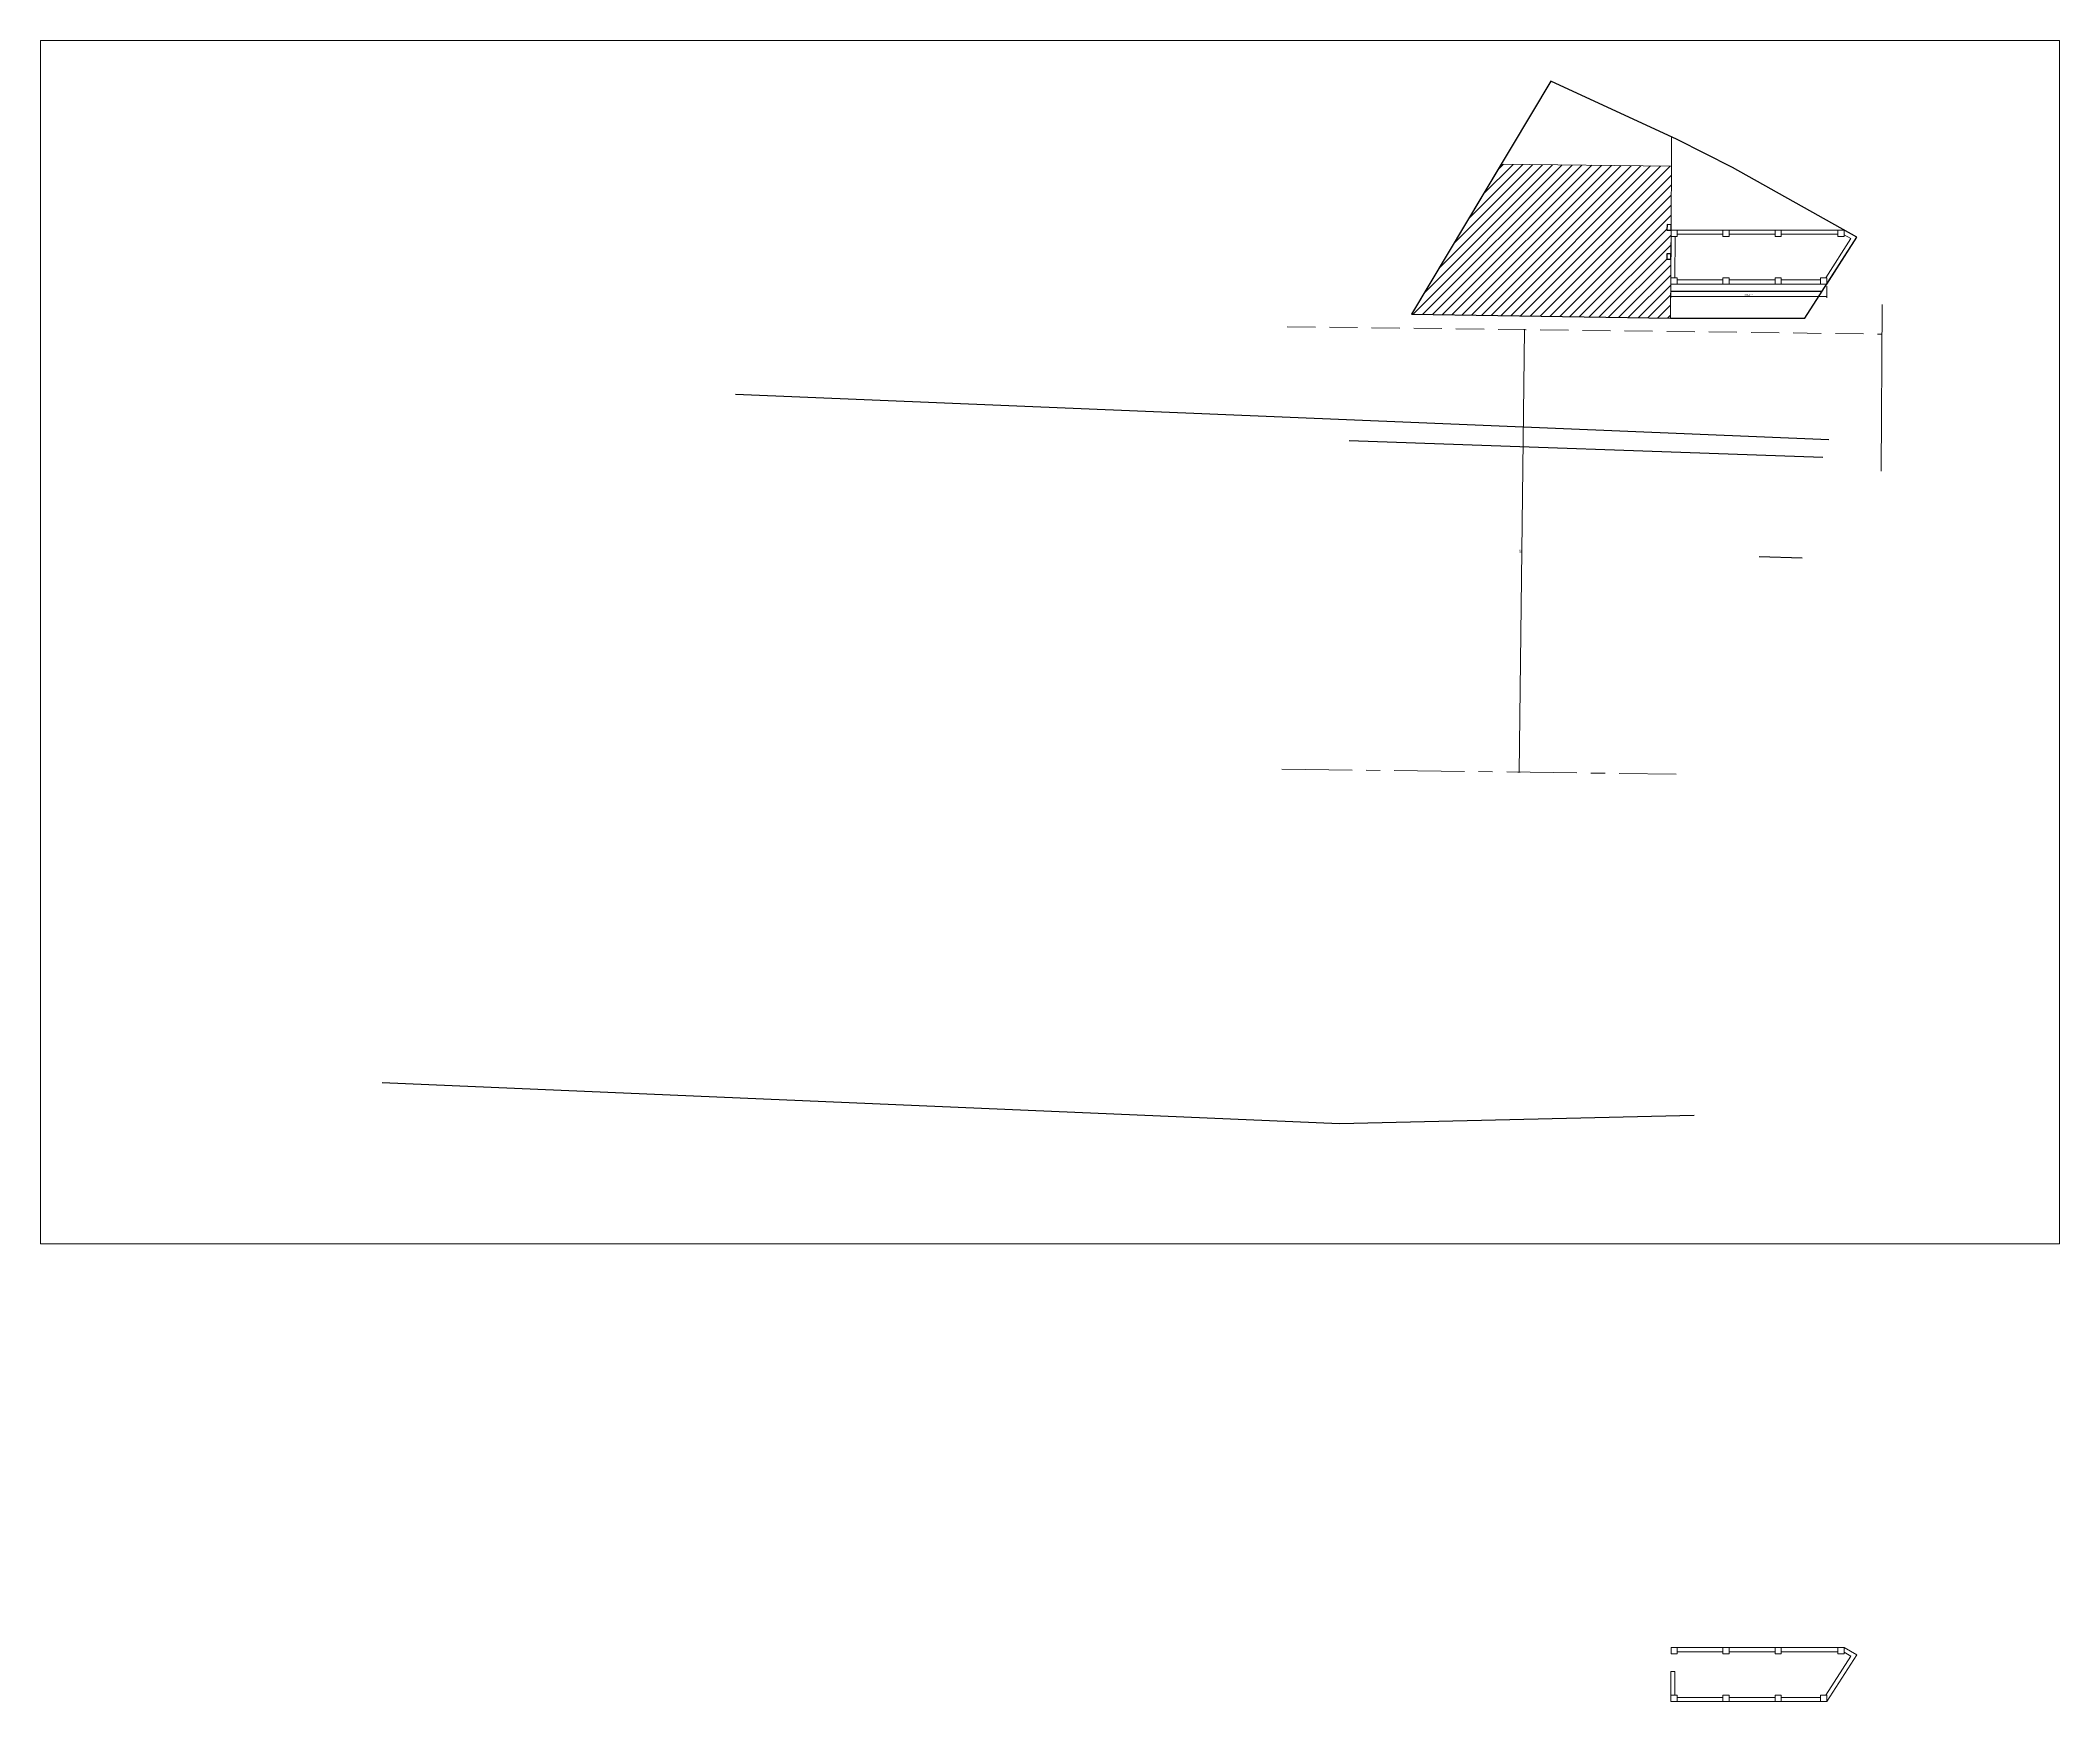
# Model space of a CAD drawing. Header units: inches. Extents: x 4069 to 291496, y -47643 to 12535.
# Drawn here: x 4069 to 8559, y 894 to 4588 of the extents above; entities that cross this region are included whole.
import ezdxf

# ---------------------------------------------------------------- set-up
doc = ezdxf.new("R2010")
doc.units = ezdxf.units.IN
doc.header["$LTSCALE"] = 5
doc.header["$MEASUREMENT"] = 0
doc.linetypes.add('CENTER', pattern=[2, 1.25, -0.25, 0.25, -0.25])
doc.linetypes.add('DASHED2', pattern=[0.375, 0.25, -0.125])
doc.layers.add('A-WALL', color=7, linetype='Continuous', lineweight=9)
doc.layers.add('DOOR', color=62, linetype='Continuous', lineweight=0)
doc.layers.add('dim line', color=7, linetype='Continuous', lineweight=15, true_color=0xfab2b2)
doc.layers.add('WALL', color=7, linetype='Continuous')
doc.styles.get("Standard").update_dxf_attribs({"font": 'arial.ttf'})
doc.dimstyles.new('Standard$0', dxfattribs={"dimtxt": 6, "dimasz": 4, "dimexe": 3, "dimexo": 6, "dimgap": 3, "dimtad": 1, "dimdec": 1, "dimzin": 0, "dimdsep": 46, "dimlunit": 4, "dimtxsty": 'Standard', "dimcen": 0.09, "dimclrd": 6, "dimclre": 6, "dimclrt": 7, "dimadec": 0, "dimazin": 0, "dimtfac": 1, "dimtdec": 1, "dimtix": 1, "dimtofl": 0, "dimtmove": 1, "dimatfit": 3, "dimfxl": 1, "dimtolj": 1, "dimtzin": 0, "dimlwd": 18, "dimlwe": 18, "dimarcsym": 0})

# ---------------------------------------------------------------- blocks, each defined once
blk = doc.blocks.new('oblique')
at = {"color": 0, "lineweight": -2}
blk.add_line((0.25, 0.25), (-0.25, -0.25), dxfattribs=at)
at = {"layer": 'dim line', "lineweight": 9}
for p, q in [((-0.4375, 0), (0.4375, 0)), ((0, 0.4375), (0, -0.4375))]:
    blk.add_line(p, q, dxfattribs=at)
blk = doc.blocks.new('*D31')
at = {"layer": 'A-WALL', "color": 33, "lineweight": 0, "ltscale": 5, "transparency": 16777216}
blk.add_line((7357.3, 2961), (7369.4, 3944.9), dxfattribs=at)
at = {"layer": 'A-WALL', "color": 47, "lineweight": 0, "ltscale": 5, "transparency": 16777216}
for p, q in [((7372.1, 3944.9), (7366.4, 3945)), ((7360, 2961), (7354.3, 2961))]:
    blk.add_line(p, q, dxfattribs=at)
at = {"layer": 'Defpoints', "color": 0, "ltscale": 5, "transparency": 16777216}
for p in [(7369.4, 3944.9), (7377.1, 3944.8), (7365, 2960.9)]:
    blk.add_point(p, dxfattribs=at)
at = {"layer": 'A-WALL', "color": 33, "lineweight": 0, "ltscale": 5, "transparency": 16777216, "xscale": 2, "yscale": 2, "zscale": 2}
for p, rotation in [((7369.4, 3944.9), 89.29419504651034), ((7357.3, 2961), 269.2941950465104)]:
    blk.add_blockref('oblique', p, dxfattribs=dict(at, rotation=rotation))
at = {"layer": 'A-WALL', "color": 7, "ltscale": 5, "transparency": 16777216, "insert": (7360.6, 3453), "char_height": 4.5, "attachment_point": 5, "rotation": 89.2942}
blk.add_mtext("\\A1;82'", dxfattribs=at)
blk = doc.blocks.new('_OBLIQUE')
at = {"color": 0, "linetype": 'ByBlock'}
blk.add_line((-0.5, -0.5), (0.5, 0.5), dxfattribs=at)
blk = doc.blocks.new('*D32')
at = {"layer": 'A-WALL', "color": 47, "lineweight": 0, "ltscale": 5, "transparency": 16777216}
for p, q in [((7694.6, 4041.4), (7694.6, 4015.4)), ((8041.7, 4041.4), (8041.7, 4015.4))]:
    blk.add_line(p, q, dxfattribs=at)
at = {"layer": 'A-WALL', "color": 33, "lineweight": 0, "ltscale": 5, "transparency": 16777216}
blk.add_line((7694.6, 4018.4), (8041.7, 4018.4), dxfattribs=at)
at = {"layer": 'Defpoints', "color": 0, "ltscale": 5, "transparency": 16777216}
for p in [(7694.6, 4046.4), (8041.7, 4046.4), (8041.7, 4018.4)]:
    blk.add_point(p, dxfattribs=at)
at = {"layer": 'A-WALL', "color": 33, "lineweight": 0, "ltscale": 5, "transparency": 16777216, "xscale": 2, "yscale": 2, "zscale": 2, "rotation": 180}
blk.add_blockref('oblique', (7694.6, 4018.4), dxfattribs=at)
at = {"layer": 'A-WALL', "color": 33, "lineweight": 0, "ltscale": 5, "transparency": 16777216, "xscale": 2, "yscale": 2, "zscale": 2}
blk.add_blockref('oblique', (8041.7, 4018.4), dxfattribs=at)
at = {"layer": 'A-WALL', "color": 7, "ltscale": 5, "transparency": 16777216, "insert": (7868.1, 4021.2), "char_height": 4.5, "attachment_point": 5}
blk.add_mtext('\\A1;28\'-11"', dxfattribs=at)

msp = doc.modelspace()

# ---------------------------------------------------------------- hatches: boundary and pattern name
at = {"layer": 'A-WALL', "ltscale": 5}
h = msp.add_hatch(dxfattribs=at)
h.set_pattern_fill('ANSI31', color=256, scale=125)
h.set_pattern_definition([(45, (-91179.472, 20671.61), (-11.0485435, 11.0485435), [])])
h.paths.add_polyline_path([(7695.33391, 4166.42115), (7686.33446, 4166.53526), (7686.41281, 4178.53523), (7695.41226, 4178.42112), (7696.26106, 4308.4208), (7317.78574, 4312.91951), (7118.11908, 3979.0719), (7694.05422, 3970.42801), (7694.55043, 4046.42626), (7694.55043, 4060.42626), (7694.64184, 4060.42626), (7694.90951, 4101.4213), (7685.91006, 4101.53542), (7685.98841, 4113.53539), (7694.98786, 4113.42127)])

# ---------------------------------------------------------------- linework, layer by layer
for p, q in [((7428.2446, 4497.60948, -58.16904), (7118.11908, 3979.0719, -58.16904)), ((7708.72293, 4367.75881, -58.16904), (7428.2446, 4497.60948, -58.16904)), ((7832.08802, 4305.82898, -58.16904), (7708.72293, 4367.75881, -58.16904)), ((8108.1819, 4150.76038, -58.16904), (7832.08802, 4305.82898, -58.16904)), ((7993.22691, 3970.42801, -58.16904), (8108.1819, 4150.76038, -58.16904)), ((7694.05422, 4030.42801, -58.16904), (8031.47462, 4030.42801, -58.16904)), ((7118.11908, 3979.0719, -58.16904), (7694.05422, 3970.42801, -58.16904)), ((7694.05422, 3970.42801, -58.16904), (7993.22691, 3970.42801, -58.16904)), ((5614.77255, 3801.32357, -5.60998), (8045.97898, 3700.58536, -56.63361)), ((8032.76379, 3660.77683, -55.88558), (6979.45224, 3698.0915, -59.35014)), ((7986.82578, 3437.09349, -65.96432), (7891.09027, 3439.59799, -65.57061)), ((6958.23021, 2178.85578, 1.516), (4828.94479, 2270.26581, 1.516)), ((7746.4555, 2197.19925, 1.516), (6958.23021, 2178.85578, 1.516))]:
    msp.add_line(p, q)
for p, q in [((7696.26106, 4308.4208), (7696.68488, 4373.33197)), ((7694.98786, 4113.42127), (7695.33391, 4152.42115)), ((7695.33391, 4166.42115), (8080.29849, 4166.42115)), ((7157.80106, 4046.42115), (7158.39913, 4046.42115)), ((7694.5504, 4046.42115), (8041.66963, 4046.42115)), ((8165.002, 4000.68342), (8162.92945, 3630.4805)), ((7695.33391, 1014.11932), (8080.29849, 1014.11932)), ((7694.98786, 961.11945), (7703.98805, 961.11945)), ((7694.5504, 894.11932), (8041.66963, 894.11932))]:
    msp.add_line(p, q, dxfattribs=at)
at = {"layer": 'A-WALL', "linetype": 'DASHED2', "ltscale": 50}
msp.add_line((6842.03445, 3951.41961), (8164.63498, 3935.12617), dxfattribs=at)
at = {"layer": 'A-WALL', "linetype": 'CENTER', "ltscale": 25}
msp.add_line((6829.91323, 2967.49427), (7706.70402, 2956.69287), dxfattribs=at)
at = {"layer": 'A-WALL', "ltscale": 5}
for points in [[(8108.1819, 4150.76038), (8080.29849, 4166.42115), (7695.33391, 4166.42115), (7694.5504, 4046.42115), (8041.66963, 4046.42115)], [(7695.33391, 4166.42115), (7709.33391, 4166.42115), (7709.33391, 4152.42115), (7695.33391, 4152.42115)], [(7810.55043, 4166.42115), (7824.55043, 4166.42115), (7824.55043, 4152.42115), (7810.55043, 4152.42115)], [(7926.55043, 4166.42115), (7940.55043, 4166.42115), (7940.55043, 4152.42115), (7926.55043, 4152.42115)], [(8066.29849, 4166.42115), (8080.29849, 4166.42115), (8080.29849, 4152.42115), (8066.29849, 4152.42115)], [(7810.55043, 4060.42626), (7824.55043, 4060.42626), (7824.55043, 4046.42626), (7810.55043, 4046.42626)], [(7926.55043, 4060.42626), (7940.55043, 4060.42626), (7940.55043, 4046.42626), (7926.55043, 4046.42626)], [(8027.67289, 4060.42626), (8041.67289, 4060.42626), (8041.67289, 4046.42626), (8027.67289, 4046.42626)], [(7695.33391, 1014.11932), (7709.33391, 1014.11932), (7709.33391, 1000.11932), (7695.33391, 1000.11932)], [(7810.55043, 1014.11932), (7824.55043, 1014.11932), (7824.55043, 1000.11932), (7810.55043, 1000.11932)], [(7926.55043, 1014.11932), (7940.55043, 1014.11932), (7940.55043, 1000.11932), (7926.55043, 1000.11932)], [(8066.29849, 1014.11932), (8080.29849, 1014.11932), (8080.29849, 1000.11932), (8066.29849, 1000.11932)], [(7810.55043, 908.12444), (7824.55043, 908.12444), (7824.55043, 894.12444), (7810.55043, 894.12444)], [(7926.55043, 908.12444), (7940.55043, 908.12444), (7940.55043, 894.12444), (7926.55043, 894.12444)], [(8027.67289, 908.12444), (8041.67289, 908.12444), (8041.67289, 894.12444), (8027.67289, 894.12444)]]:
    msp.add_lwpolyline(points, close=True, dxfattribs=at)
for points in [[(7704.24269, 4152.42115), (7703.642, 4060.42115)], [(7810.55043, 4157.42115), (7709.33391, 4157.42115)], [(7926.55043, 4157.42115), (7824.55043, 4157.42115)], [(8066.29849, 4157.42115), (7940.55043, 4157.42115)], [(8039.92426, 4060.42626), (8095.47732, 4147.57354), (8080.29849, 4156.09876)], [(7708.64181, 4055.42115), (7810.55043, 4055.42115)], [(7824.55043, 4055.42115), (7926.55043, 4055.42115)], [(7940.55043, 4055.42115), (8027.67289, 4055.42115)], [(7694.98786, 961.11945), (7694.5504, 894.11932), (8041.66963, 894.11932), (8108.1819, 998.45855), (8080.29849, 1014.11932), (7695.33391, 1014.11932)], [(7810.55043, 1005.11932), (7709.33391, 1005.11932)], [(7926.55043, 1005.11932), (7824.55043, 1005.11932)], [(8066.29849, 1005.11932), (7940.55043, 1005.11932)], [(8039.92426, 908.12444), (8095.47732, 995.27172), (8080.29849, 1003.79693)], [(7703.98805, 961.11945), (7703.642, 908.11932)], [(7708.64181, 903.11932), (7810.55043, 903.11932)], [(7824.55043, 903.11932), (7926.55043, 903.11932)], [(7940.55043, 903.11932), (8027.67289, 903.11932)]]:
    msp.add_lwpolyline(points, dxfattribs=at)
at = {"layer": 'A-WALL', "ltscale": 5, "elevation": -58.16904}
for points in [[(7694.64181, 4060.42115), (7708.64181, 4060.42115), (7708.64181, 4046.42115), (7694.64181, 4046.42115)], [(7694.64181, 908.11932), (7708.64181, 908.11932), (7708.64181, 894.11932), (7694.64181, 894.11932)]]:
    msp.add_lwpolyline(points, close=True, dxfattribs=at)
at = {"layer": 'DOOR', "lineweight": 13}
msp.add_lwpolyline([(4069.28923, 4588.24489), (8559.41375, 4588.24489), (8559.41375, 1912.10147), (4069.28923, 1912.10147)], close=True, dxfattribs=at)
at = {"layer": 'DOOR', "lineweight": 13, "elevation": -58.16904}
msp.add_lwpolyline([(7118.11908, 3979.0719), (7694.05422, 3970.42801), (7696.26106, 4308.4208), (7317.78574, 4312.91951)], close=True, dxfattribs=at)
at = {"layer": 'WALL', "color": 2, "linetype": 'ByBlock', "ltscale": 5, "elevation": -58.16904}
for points in [[(7686.41281, 4178.53523), (7686.33446, 4166.53526), (7695.33391, 4166.42115), (7695.41226, 4178.42112)], [(7685.98841, 4113.53539), (7685.91006, 4101.53542), (7694.90951, 4101.4213), (7694.98786, 4113.42127)]]:
    msp.add_lwpolyline(points, close=True, dxfattribs=at)

# ---------------------------------------------------------------- dimensions: what is measured, and where the dimension line sits
at = {"layer": 'A-WALL', "ltscale": 5}
dim = msp.add_linear_dim(base=(8041.66963, 4018.44181), p1=(7694.5504, 4046.42115), p2=(8041.66963, 4046.42115), dimstyle='Standard$0', override={"dimtxt": 4.5, "dimasz": 2, "dimexo": 5, "dimgap": 0.5, "dimdec": 0, "dimzin": 12, "dimpost": '\\X', "dimblk": 'oblique', "dimcen": 3, "dimclrd": 33, "dimclre": 47, "dimtfac": 0.5, "dimtdec": 0, "dimfxl": 3, "dimlwd": 0, "dimlwe": 0}, dxfattribs=at)
dim.commit()
dim.dimension.update_dxf_attribs({"geometry": '*D32', "text_midpoint": (7868.11001, 4021.23938)})
dim = msp.add_aligned_dim(p1=(7365.01445, 2960.90222), p2=(7377.13567, 3944.82756), distance=7.71374, dimstyle='Standard$0', override={"dimtxt": 4.5, "dimasz": 2, "dimexo": 5, "dimgap": 0.5, "dimzin": 12, "dimpost": '\\X', "dimblk": 'oblique', "dimcen": 3, "dimclrd": 33, "dimclre": 47, "dimtfac": 0.5, "dimfxl": 3, "dimlwd": 0, "dimlwe": 0}, dxfattribs=at)
dim.commit()
dim.dimension.update_dxf_attribs({"geometry": '*D31', "text_midpoint": (7360.56454, 3452.99438)})

doc.saveas('drawing.dxf')
